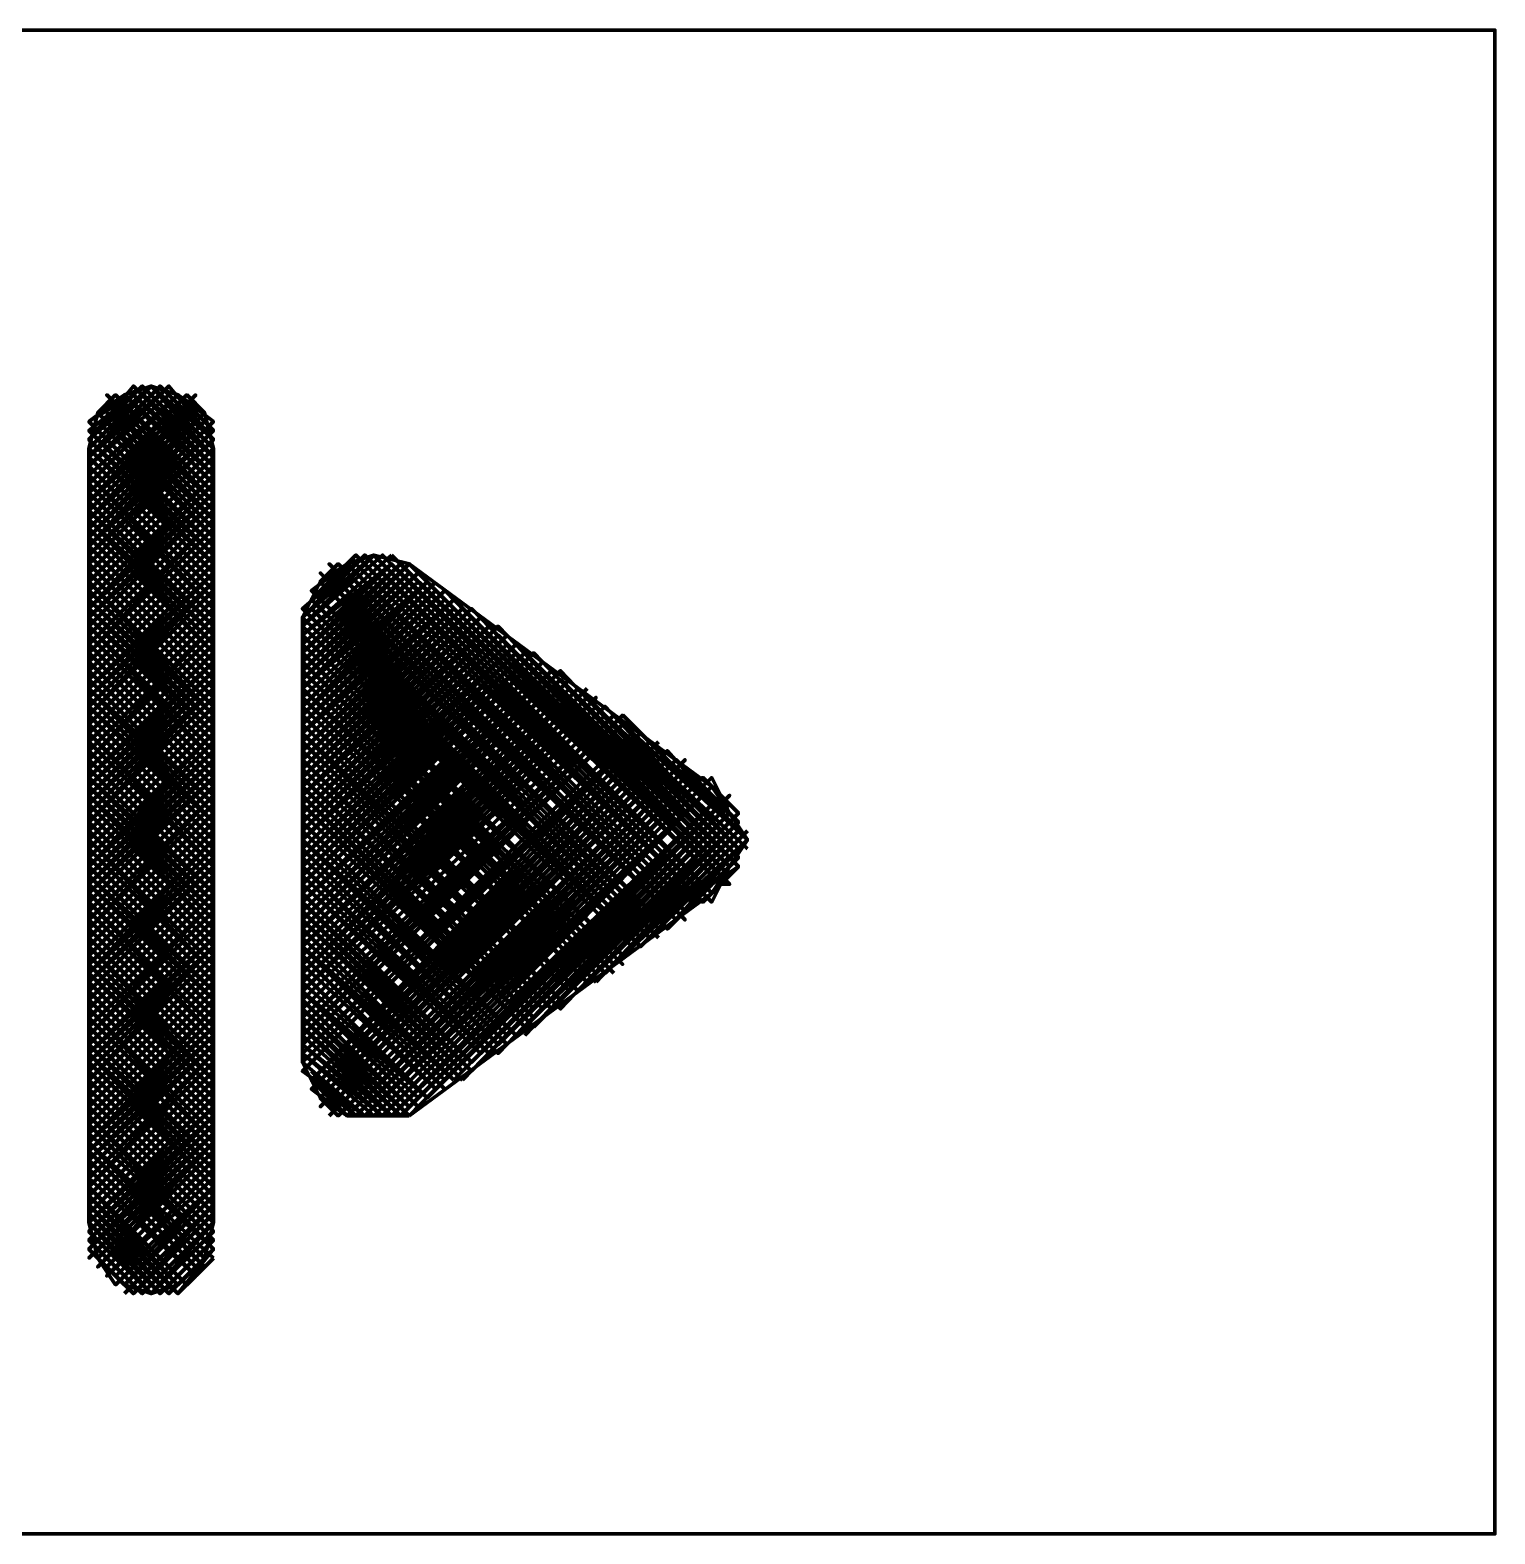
# Model space of a CAD drawing. Header units: inches. Extents: x 19 to 378, y -1 to 556.
# Drawn here: x 187.6 to 205.89, y 408.89 to 427.67 of the extents above; entities that cross this region are included whole.
import ezdxf

# ---------------------------------------------------------------- set-up
doc = ezdxf.new("R2010")
doc.units = ezdxf.units.IN
doc.layers.add('P', color=250, linetype='CONTINUOUS', lineweight=100)

msp = doc.modelspace()

# ---------------------------------------------------------------- linework, layer by layer
at = {"layer": 'P', "color": 0, "linetype": 'CONTINUOUS'}
for points in [[(168.222, 408.889), (205.889, 408.889), (205.889, 427.667), (168.222, 427.667), (168.222, 408.889)], [(189.333, 423.111), (188.333, 422.222), (189.333, 423.222), (188.333, 422.222)], [(189.333, 423.222), (188.333, 422.333), (189.222, 423.222), (188.333, 422.333)], [(189.222, 423.222), (188.333, 422.333), (189.111, 423.222), (188.333, 422.333)], [(189.111, 423.222), (188.333, 422.444), (189.111, 423.222), (188.333, 422.444)], [(189.111, 423.222), (188.333, 422.556), (189, 423.222), (188.333, 422.556)], [(189, 423.222), (188.333, 422.556), (188.889, 423.222)], [(189.889, 412.778), (189.889, 422.444), (189.778, 422.889), (189.444, 423.111), (189.111, 423.222), (188.778, 423.111), (188.444, 422.889), (188.333, 422.444)], [(188.333, 421.778), (189.667, 423), (188.333, 421.778), (189.667, 423.111), (188.333, 421.778), (189.556, 423.111), (188.333, 421.778)], [(188.333, 421.889), (189.556, 423.111), (188.333, 421.889), (189.556, 423.111)], [(188.333, 422), (189.444, 423.111), (188.333, 422), (189.444, 423.111), (188.333, 422.111), (189.444, 423.111), (188.333, 422.111)], [(188.333, 422.111), (189.444, 423.111), (188.333, 422.111), (189.444, 423.111)], [(188.889, 423.111), (188.333, 422.667), (188.889, 423.111), (188.333, 422.778), (188.778, 423.111), (188.444, 422.889)], [(188.444, 422.889), (188.667, 423.111)], [(189.889, 421.778), (188.556, 423), (189.889, 421.778), (188.556, 423.111), (189.889, 421.778), (188.667, 423.111), (189.889, 421.778)], [(189.889, 421.889), (188.667, 423.111), (189.889, 421.889), (188.667, 423.111)], [(189.889, 422), (188.778, 423.111), (189.889, 422), (188.778, 423.111), (189.889, 422.111), (188.778, 423.111)], [(189.889, 422.222), (188.889, 423.111), (189.889, 422.222), (188.889, 423.222), (189.889, 422.333), (189, 423.222), (189.889, 422.333)], [(189.889, 422.111), (188.889, 423.111), (189.889, 422.111), (188.889, 423.111), (189.889, 422.111)], [(189, 423.222), (189.889, 422.333), (189.111, 423.222), (189.889, 422.333)], [(189.889, 422.444), (189.111, 423.222), (189.889, 422.444), (189.111, 423.222), (189.889, 422.556), (189.111, 423.222)], [(189.889, 422.556), (189.222, 423.222), (189.889, 422.556), (189.333, 423.222)], [(189.889, 422.556), (189.333, 423.111)], [(189.889, 422.667), (189.444, 423.111), (189.889, 422.667)], [(189.889, 422.778), (189.444, 423.111), (189.778, 422.889), (189.556, 423.111)], [(188.333, 421.556), (189.667, 422.889), (188.333, 421.556), (189.667, 423), (188.333, 421.667), (189.667, 423)], [(188.333, 421.667), (189.667, 423), (188.333, 421.667)], [(188.333, 421.222), (189.778, 422.778), (188.333, 421.333), (189.778, 422.889), (188.333, 421.333)], [(188.333, 421.444), (189.778, 422.889), (188.333, 421.444), (189.778, 422.889)], [(189.778, 422.889), (188.333, 421.556), (189.667, 422.889), (188.333, 421.556)], [(188.444, 422.778), (189.889, 421.333), (188.444, 422.889), (189.889, 421.333), (188.444, 422.889), (189.889, 421.444), (188.444, 422.889)], [(189.889, 421.444), (188.444, 422.889), (189.889, 421.556), (188.556, 422.889), (189.889, 421.556)], [(189.889, 421.556), (188.556, 422.889), (189.889, 421.556), (188.556, 423), (189.889, 421.667), (188.556, 423), (189.889, 421.667)], [(188.333, 421.222), (189.889, 422.667), (188.333, 421.222), (189.889, 422.778), (188.333, 421.222), (189.889, 422.778)], [(189.889, 421.222), (188.333, 422.778), (189.889, 421.222), (188.333, 422.778)], [(189.889, 422.556), (188.333, 421.111), (189.889, 422.667), (188.333, 421.111)], [(189.889, 421.111), (188.333, 422.556), (189.889, 421.111), (188.333, 422.667), (189.889, 421.222), (188.333, 422.667), (189.889, 421.222)], [(188.333, 421), (189.889, 422.556), (188.333, 421), (189.889, 422.556), (188.333, 421), (189.889, 422.556), (188.333, 421)], [(189.889, 420.889), (188.333, 422.444), (189.889, 420.889), (188.333, 422.444), (189.889, 421), (188.333, 422.556), (189.889, 421)], [(188.333, 422.556), (189.889, 421), (188.333, 422.556), (189.889, 421)], [(188.333, 422.444), (188.333, 412.778), (188.444, 412.333), (188.778, 412), (189.111, 411.889), (189.444, 412), (189.778, 412.333), (189.889, 412.778)], [(188.333, 420.889), (189.889, 422.444), (188.333, 420.889), (189.889, 422.444)], [(188.333, 420.778), (189.889, 422.333), (188.333, 420.778), (189.889, 422.333)], [(188.333, 420.778), (189.889, 422.333), (188.333, 420.778), (189.889, 422.333)], [(189.889, 420.778), (188.333, 422.333), (189.889, 420.778), (188.333, 422.333)], [(189.889, 420.778), (188.333, 422.333), (189.889, 420.778), (188.333, 422.333)], [(188.333, 420.667), (189.889, 422.222), (188.333, 420.667), (189.889, 422.222)], [(189.889, 420.667), (188.333, 422.222), (189.889, 420.667), (188.333, 422.222)], [(189.889, 422), (188.333, 420.444), (189.889, 422.111), (188.333, 420.444), (189.889, 422.111)], [(188.333, 420.556), (189.889, 422.111), (188.333, 420.556), (189.889, 422.111)], [(189.889, 420.444), (188.333, 422.111), (189.889, 420.444), (188.333, 422.111)], [(189.889, 420.556), (188.333, 422.111), (189.889, 420.556), (188.333, 422.111)], [(189.889, 421.889), (188.333, 420.444), (189.889, 422), (188.333, 420.444)], [(189.889, 420.444), (188.333, 422), (189.889, 420.444), (188.333, 422)], [(189.889, 421.778), (188.333, 420.333), (189.889, 421.889), (188.333, 420.333)], [(189.889, 420.333), (188.333, 421.889), (189.889, 420.333), (188.333, 421.889)], [(188.333, 420.222), (189.889, 421.778), (188.333, 420.222), (189.889, 421.778), (188.333, 420.222), (189.889, 421.778), (188.333, 420.222)], [(188.333, 421.667), (189.889, 420.222), (188.333, 421.778), (189.889, 420.222), (188.333, 421.778)], [(189.889, 420.222), (188.333, 421.778), (189.889, 420.222), (188.333, 421.778)], [(188.333, 420.111), (189.889, 421.667), (188.333, 420.111), (189.889, 421.667)], [(188.333, 421.556), (189.889, 420.111), (188.333, 421.667), (189.889, 420.111)], [(188.333, 419.889), (189.889, 421.556), (188.333, 419.889), (189.889, 421.556)], [(188.333, 420), (189.889, 421.556), (188.333, 420), (189.889, 421.556)], [(189.889, 419.889), (188.333, 421.444), (189.889, 419.889), (188.333, 421.444), (189.889, 419.889), (188.333, 421.556), (189.889, 419.889)], [(188.333, 421.556), (189.889, 420), (188.333, 421.556), (189.889, 420)], [(188.333, 419.889), (189.889, 421.444), (188.333, 419.889), (189.889, 421.444)], [(188.333, 419.778), (189.889, 421.333), (188.333, 419.778), (189.889, 421.333)], [(189.889, 419.778), (188.333, 421.333), (189.889, 419.778), (188.333, 421.333)], [(188.333, 419.667), (189.889, 421.222), (188.333, 419.667), (189.889, 421.222)], [(188.333, 419.667), (189.889, 421.222), (188.333, 419.667), (189.889, 421.222)], [(189.889, 419.667), (188.333, 421.222), (189.889, 419.667), (188.333, 421.222)], [(189.889, 419.667), (188.333, 421.222), (189.889, 419.667), (188.333, 421.222)], [(188.333, 419.556), (189.889, 421.111), (188.333, 419.556), (189.889, 421.111)], [(189.889, 419.556), (188.333, 421.111), (189.889, 419.556), (188.333, 421.111)], [(189.889, 420.889), (188.333, 419.444), (189.889, 421), (188.333, 419.444), (189.889, 421)], [(188.333, 419.444), (189.889, 421), (188.333, 419.444), (189.889, 421)], [(189.889, 419.444), (188.333, 421), (189.889, 419.444), (188.333, 421)], [(189.889, 419.444), (188.333, 421), (189.889, 419.444), (188.333, 421)], [(192.333, 414.111), (196.111, 416.889), (196.333, 417.222), (196.556, 417.556), (196.333, 417.889), (196.111, 418.222), (192.333, 421), (191.889, 421.111), (191.556, 421), (191.222, 420.778), (191, 420.333), (191, 414.778), (191.222, 414.333), (191.556, 414.111), (191.889, 414.111), (192.333, 414.111)], [(191, 420.444), (191.778, 421.111)], [(191, 420.444), (191.778, 421.111)], [(191, 420.444), (191.778, 421.111)], [(191, 420.333), (191.778, 421.111)], [(191, 420.333), (191.778, 421.111)], [(191, 420.333), (191.889, 421.111)], [(191, 420.222), (191.889, 421.111)], [(191, 420.222), (191.889, 421.111)], [(191, 420.222), (192, 421.111)], [(191, 420.222), (192, 421.111)], [(191, 420.222), (192, 421.111)], [(191, 420.222), (192, 421.111)], [(191, 420.111), (192.111, 421.111)], [(191, 420.111), (192.111, 421.111)], [(191, 420.111), (192.111, 421)], [(191, 420), (192.111, 421)], [(191, 420), (192.111, 421)], [(191, 420), (192.111, 421)], [(191, 419.889), (192.111, 421)], [(191, 419.889), (192.111, 421)], [(191, 419.889), (192.222, 421)], [(191, 419.889), (192.222, 421)], [(191, 419.889), (192.222, 421)], [(191, 419.889), (192.222, 421)], [(191, 419.778), (192.222, 421)], [(191, 419.778), (192.333, 421)], [(191, 419.778), (192.333, 421)], [(191, 419.667), (192.333, 421)], [(191, 419.667), (192.333, 421)], [(191, 419.667), (192.333, 421)], [(191, 419.667), (192.333, 421)], [(191, 419.667), (192.333, 421)], [(191.111, 420.556), (191.667, 421.111)], [(191.111, 420.444), (191.667, 421.111)], [(191.111, 420.444), (191.778, 421.111)], [(191.111, 420.667), (191.556, 421)], [(191.111, 420.667), (191.556, 421)], [(191.111, 420.556), (191.556, 421)], [(191.222, 420.778), (191.444, 421)], [(191.222, 420.778), (191.556, 421)], [(195.667, 416.556), (191.222, 420.889), (195.667, 416.556), (191.333, 420.889), (195.667, 416.556), (191.333, 421), (195.778, 416.556), (191.333, 421), (195.778, 416.556)], [(195.778, 416.667), (191.444, 421), (195.778, 416.667)], [(191.444, 421), (195.778, 416.667), (191.444, 421), (195.778, 416.667), (191.556, 421), (195.778, 416.667)], [(195.778, 416.778), (191.556, 421), (195.889, 416.778), (191.556, 421), (195.889, 416.778), (191.556, 421), (195.889, 416.778)], [(196, 416.778), (191.667, 421.111), (196, 416.778), (191.667, 421.111)], [(196, 416.778), (191.667, 421)], [(196, 416.778), (191.778, 421.111), (196.111, 416.778), (191.778, 421.111), (196.111, 416.778), (191.778, 421.111), (196.111, 416.889)], [(191.778, 421.111), (196.111, 416.889), (191.889, 421.111), (196.111, 416.889), (191.889, 421.111)], [(196.111, 416.889), (192, 421.111), (196.111, 416.889)], [(192.111, 421.111), (196.222, 417), (192.111, 421)], [(196.222, 417), (192.111, 421), (196.222, 417), (192.222, 421), (196.333, 417), (192.333, 421)], [(189.889, 420.778), (188.333, 419.333), (189.889, 420.889), (188.333, 419.333)], [(189.889, 419.333), (188.333, 420.889), (189.889, 419.333), (188.333, 420.889)], [(191, 419.667), (192.333, 420.889)], [(191, 419.556), (192.333, 420.889)], [(191, 419.556), (192.333, 420.889)], [(191, 419.556), (192.444, 420.889)], [(191, 419.444), (192.444, 420.889)], [(191, 419.444), (192.444, 420.889)], [(191, 419.444), (192.444, 420.889)], [(195.444, 416.444), (191.222, 420.778), (195.556, 416.444), (191.222, 420.778), (195.556, 416.444), (191.222, 420.778), (195.556, 416.444), (191.222, 420.778), (195.556, 416.444), (191.222, 420.778), (195.556, 416.444), (191.222, 420.889), (195.556, 416.444)], [(192.444, 420.889), (196.333, 417), (192.556, 420.778)], [(188.333, 419.111), (189.889, 420.667), (188.333, 419.111), (189.889, 420.667), (188.333, 419.111), (189.889, 420.778), (188.333, 419.111)], [(189.889, 420.778), (188.333, 419.222), (189.889, 420.778), (188.333, 419.222)], [(189.889, 419.111), (188.333, 420.778), (189.889, 419.111), (188.333, 420.778)], [(189.889, 419.222), (188.333, 420.778), (189.889, 419.222), (188.333, 420.778)], [(188.333, 420.556), (189.889, 419.111), (188.333, 420.667), (189.889, 419.111), (188.333, 420.667)], [(191, 419.444), (192.444, 420.778)], [(191, 419.444), (192.444, 420.778)], [(191, 419.444), (192.556, 420.778)], [(191, 419.444), (192.556, 420.778)], [(191, 419.333), (192.556, 420.778)], [(191, 419.333), (192.556, 420.778)], [(191, 419.333), (192.556, 420.778)], [(191, 419.222), (192.556, 420.778)], [(191, 419.222), (192.556, 420.778)], [(191, 419.222), (192.556, 420.778)], [(191, 419.111), (192.556, 420.778)], [(191, 419.111), (192.556, 420.778)], [(191, 419.111), (192.667, 420.778)], [(191, 419.111), (192.667, 420.778)], [(191, 419.111), (192.667, 420.778)], [(191, 419.111), (192.667, 420.667)], [(191, 419), (192.667, 420.667)], [(191, 419), (192.778, 420.667)], [(191, 419), (192.778, 420.667)], [(191, 418.889), (192.778, 420.667)], [(191, 418.889), (192.778, 420.667)], [(191, 418.889), (192.778, 420.667)], [(195.333, 416.333), (191.111, 420.556), (195.333, 416.333), (191.111, 420.556), (195.333, 416.333), (191.111, 420.667), (195.444, 416.333)], [(195.444, 416.444), (191.111, 420.667), (195.444, 416.444), (191.111, 420.667)], [(192.556, 420.778), (196.333, 417), (192.667, 420.667)], [(196.333, 417), (192.778, 420.667)], [(188.333, 419), (189.889, 420.556), (188.333, 419), (189.889, 420.556)], [(188.333, 420.444), (189.889, 419), (188.333, 420.556), (189.889, 419)], [(188.333, 418.889), (189.889, 420.444), (188.333, 418.889), (189.889, 420.444)], [(188.333, 418.889), (189.889, 420.444), (188.333, 418.889), (189.889, 420.444)], [(189.889, 418.778), (188.333, 420.333), (189.889, 418.778), (188.333, 420.333), (189.889, 418.889), (188.333, 420.444), (189.889, 418.889)], [(188.333, 420.444), (189.889, 418.889), (188.333, 420.444), (189.889, 418.889)], [(191, 418.889), (192.778, 420.556)], [(191, 418.889), (192.889, 420.556)], [(191, 418.889), (192.889, 420.556)], [(191, 418.778), (192.889, 420.556)], [(191, 418.778), (192.889, 420.556)], [(191, 418.778), (192.889, 420.556)], [(191, 418.667), (192.889, 420.556)], [(191, 418.667), (192.889, 420.444)], [(191, 418.667), (192.889, 420.444)], [(191, 418.556), (192.889, 420.444)], [(191, 418.556), (192.889, 420.444)], [(191, 418.556), (193, 420.444)], [(191, 418.556), (193, 420.444)], [(191, 418.556), (193, 420.444)], [(191, 418.556), (193, 420.444)], [(191, 418.444), (193, 420.444)], [(191, 418.444), (193, 420.444)], [(191, 418.444), (193.111, 420.444)], [(191, 418.333), (193.111, 420.444)], [(191, 418.333), (193.111, 420.444), (191, 418.333), (193.111, 420.444)], [(191, 420.333), (195.222, 416.222), (191, 420.444), (195.222, 416.222)], [(191, 420.444), (195.222, 416.222), (191, 420.444)], [(195.222, 416.222), (191.111, 420.444), (195.222, 416.222)], [(195.222, 416.333), (191.111, 420.444)], [(192.889, 420.556), (196.333, 417.111), (192.889, 420.444)], [(193.111, 420.444), (196.333, 417.111), (193.111, 420.333)], [(188.333, 418.778), (189.889, 420.333), (188.333, 418.778), (189.889, 420.333)], [(191, 418.333), (193.111, 420.333), (191, 418.333), (193.111, 420.333), (191, 418.222), (193.111, 420.333)], [(191, 418.222), (193.222, 420.333), (191, 418.111), (193.222, 420.222), (191, 418.111)], [(191, 420.222), (195.222, 416.222), (191, 420.333), (195.222, 416.222)], [(188.333, 418.556), (189.889, 420.222), (188.333, 418.556), (189.889, 420.222)], [(188.333, 418.667), (189.889, 420.222), (188.333, 418.667), (189.889, 420.222)], [(189.889, 418.556), (188.333, 420.222), (189.889, 418.556), (188.333, 420.222)], [(189.889, 418.667), (188.333, 420.222), (189.889, 418.667), (188.333, 420.222)], [(188.333, 418.556), (189.889, 420.111), (188.333, 418.556), (189.889, 420.111)], [(189.889, 418.556), (188.333, 420.111), (189.889, 418.556), (188.333, 420.111)], [(193.222, 420.222), (191, 418.111), (193.333, 420.222), (191, 418.111)], [(191, 418), (193.333, 420.222), (191, 418), (193.333, 420.222)], [(193.333, 420.222), (191, 417.889), (193.444, 420.222), (191, 417.889)], [(191, 417.778), (193.444, 420.222), (191, 417.778), (193.444, 420.222)], [(193.444, 420.222), (191, 417.778), (193.444, 420.111), (191, 417.778)], [(195.111, 416.222), (191, 420.222), (195.111, 416.222), (191, 420.222)], [(195.111, 416.222), (191, 420.222), (195.111, 416.222)], [(191, 417.667), (193.444, 420.111), (191, 417.667), (193.556, 420.111), (191, 417.556), (193.556, 420.111)], [(195, 416.111), (191, 420), (195, 416.111), (191, 420.111), (195, 416.111), (191, 420.111)], [(193.222, 420.222), (196.333, 417.111), (193.333, 420.222)], [(193.444, 420.222), (196.333, 417.222), (193.444, 420.111)], [(188.333, 418.444), (189.889, 420), (188.333, 418.444), (189.889, 420)], [(189.889, 418.444), (188.333, 420), (189.889, 418.444), (188.333, 420)], [(189.889, 419.778), (188.333, 418.333), (189.889, 419.889), (188.333, 418.333), (189.889, 419.889)], [(188.333, 418.333), (189.889, 419.889), (188.333, 418.333), (189.889, 419.889)], [(189.889, 418.333), (188.333, 419.889), (189.889, 418.333), (188.333, 419.889)], [(189.889, 418.333), (188.333, 419.889), (189.889, 418.333), (188.333, 419.889)], [(191, 417.556), (193.556, 420), (191, 417.556), (193.556, 420)], [(191, 417.556), (193.667, 420), (191, 417.444), (193.667, 420), (191, 417.444)], [(193.667, 420), (191, 417.333), (193.667, 419.889), (191, 417.333)], [(195, 416.111), (191, 420), (195, 416.111)], [(191, 417.222), (193.667, 419.889), (191, 417.222), (193.667, 419.889)], [(191, 417.222), (193.778, 419.889), (191, 417.222), (193.778, 419.889), (191, 417.222)], [(193.778, 419.889), (191, 417.111), (193.889, 419.889), (191, 417.111)], [(191, 417), (193.889, 419.889), (191, 417), (193.889, 419.778), (191, 417), (193.889, 419.778), (191, 417)], [(194.889, 416), (191, 419.889), (194.889, 416), (191, 419.889)], [(195, 416), (191, 419.889), (195, 416), (191, 419.889)], [(193.667, 420), (196.444, 417.222), (193.667, 419.889)], [(193.778, 419.889), (196.444, 417.222), (193.889, 419.889)], [(189.889, 419.667), (188.333, 418.222), (189.889, 419.778), (188.333, 418.222)], [(189.889, 418.222), (188.333, 419.778), (189.889, 418.222), (188.333, 419.778)], [(191, 416.889), (193.889, 419.778), (191, 416.889), (193.889, 419.778)], [(194, 419.778), (191, 416.778), (194, 419.667), (191, 416.778)], [(194.889, 415.889), (191, 419.778), (194.889, 416), (191, 419.778)], [(193.889, 419.778), (196.444, 417.222), (194, 419.667)], [(189.889, 419.556), (188.333, 418.111), (189.889, 419.667), (188.333, 418.111)], [(189.889, 419.667), (188.333, 418.111), (189.889, 419.667), (188.333, 418.111)], [(189.889, 418.111), (188.333, 419.667), (189.889, 418.111), (188.333, 419.667)], [(189.889, 418.111), (188.333, 419.667), (189.889, 418.111), (188.333, 419.667)], [(188.333, 417.889), (189.889, 419.444), (188.333, 417.889), (189.889, 419.444), (188.333, 418), (189.889, 419.556), (188.333, 418)], [(188.333, 419.444), (189.889, 418), (188.333, 419.556), (189.889, 418), (188.333, 419.556)], [(191, 416.778), (194, 419.667), (191, 416.778), (194.111, 419.667), (191, 416.667), (194.111, 419.667)], [(191, 416.667), (194.111, 419.667), (191, 416.556), (194.111, 419.667)], [(191, 416.556), (194.222, 419.667), (191, 416.444), (194.222, 419.667), (191, 416.444)], [(194.778, 415.889), (191, 419.667), (194.778, 415.889), (191, 419.667)], [(194.778, 415.889), (191, 419.667), (194.778, 415.889), (191, 419.667)], [(194.222, 419.556), (191, 416.444), (194.222, 419.556), (191, 416.444)], [(191, 416.333), (194.222, 419.556), (191, 416.333), (194.222, 419.556)], [(191, 416.222), (194.333, 419.556), (191, 416.222), (194.333, 419.444), (191, 416.222), (194.333, 419.444)], [(191, 419.444), (194.778, 415.889), (191, 419.556), (194.778, 415.889), (191, 419.556)], [(194.222, 419.667), (196.444, 417.333), (194.222, 419.556)], [(188.333, 417.778), (189.889, 419.444), (188.333, 417.778), (189.889, 419.444)], [(188.333, 419.333), (189.889, 417.778), (188.333, 419.444), (189.889, 417.778)], [(188.333, 419.444), (189.889, 417.889), (188.333, 419.444), (189.889, 417.889)], [(188.333, 417.778), (189.889, 419.333), (188.333, 417.778), (189.889, 419.333)], [(189.889, 417.667), (188.333, 419.222), (189.889, 417.667), (188.333, 419.222), (189.889, 417.778), (188.333, 419.333), (189.889, 417.778)], [(191, 416.222), (194.444, 419.444), (191, 416.111), (194.444, 419.444), (191, 416.111), (194.444, 419.444), (191, 416), (194.444, 419.444), (191, 416)], [(191, 415.889), (194.444, 419.444), (191, 415.889), (194.444, 419.444)], [(194.556, 419.444), (191, 415.889), (194.556, 419.333), (191, 415.889)], [(194.667, 415.778), (191, 419.444), (194.667, 415.778)], [(191, 419.444), (194.667, 415.889), (191, 419.444), (194.667, 415.889)], [(191, 415.778), (194.556, 419.333), (191, 415.778), (194.667, 419.333), (191, 415.667), (194.667, 419.333)], [(194.556, 415.778), (191, 419.333), (194.556, 415.778), (191, 419.333)], [(194.333, 419.444), (196.444, 417.333), (194.444, 419.444)], [(194.444, 419.444), (196.444, 417.444), (194.556, 419.333)], [(188.333, 417.667), (189.889, 419.222), (188.333, 417.667), (189.889, 419.222)], [(191, 415.667), (194.667, 419.222), (191, 415.667), (194.667, 419.222)], [(191, 415.667), (194.778, 419.222), (191, 415.556), (194.778, 419.222), (191, 415.556)], [(194.556, 415.778), (191, 419.222), (194.556, 415.778), (191, 419.222)], [(196.444, 417.444), (194.778, 419.222)], [(188.333, 417.556), (189.889, 419.111), (188.333, 417.556), (189.889, 419.111)], [(188.333, 417.556), (189.889, 419.111), (188.333, 417.556), (189.889, 419.111)], [(189.889, 417.556), (188.333, 419.111), (189.889, 417.556), (188.333, 419.111)], [(189.889, 417.556), (188.333, 419.111), (189.889, 417.556), (188.333, 419.111)], [(188.333, 417.444), (189.889, 419), (188.333, 417.444), (189.889, 419)], [(189.889, 417.444), (188.333, 419), (189.889, 417.444), (188.333, 419)], [(194.778, 419.111), (191, 415.444), (194.778, 419.111), (191, 415.444)], [(191, 415.444), (194.778, 419.111), (191, 415.444), (194.778, 419.111)], [(191, 415.333), (194.889, 419.111), (191, 415.333), (194.889, 419.111), (191, 415.222), (194.889, 419.111)], [(191, 415.222), (195, 419.111), (191, 415.111), (195, 419.111), (191, 415.111)], [(191, 419), (194.444, 415.667), (191, 419.111), (194.444, 415.667), (191, 419.111)], [(194.444, 415.667), (191, 419.111), (194.444, 415.667), (191, 419.111)], [(191, 415.111), (195, 419), (191, 415.111), (195, 419), (191, 415), (195, 419), (191, 415), (195, 419)], [(191, 418.889), (194.444, 415.667), (191, 419), (194.444, 415.667)], [(196.556, 417.444), (194.778, 419.111)], [(194.889, 419.111), (196.556, 417.556), (195, 419.111)], [(196.556, 417.556), (195, 419)], [(188.333, 417.222), (189.889, 418.889), (188.333, 417.222), (189.889, 418.889)], [(188.333, 417.333), (189.889, 418.889), (188.333, 417.333), (189.889, 418.889)], [(189.889, 417.222), (188.333, 418.889), (189.889, 417.222), (188.333, 418.889)], [(189.889, 417.333), (188.333, 418.889), (189.889, 417.333), (188.333, 418.889)], [(189.889, 418.667), (188.333, 417.222), (189.889, 418.778), (188.333, 417.222), (189.889, 418.778)], [(189.889, 417.222), (188.333, 418.778), (189.889, 417.222), (188.333, 418.778)], [(191, 414.889), (195.111, 418.889), (191, 414.889), (195.111, 418.889), (191, 414.889), (195.111, 418.889)], [(191, 414.889), (195.222, 418.889), (191, 414.778), (195.222, 418.889)], [(191, 414.778), (195.222, 418.889), (191, 414.667), (195.222, 418.889), (191, 414.667)], [(194.222, 415.556), (191, 418.889), (194.333, 415.667), (191, 418.889), (194.333, 415.667), (191, 418.889), (194.333, 415.667)], [(194.222, 415.556), (191, 418.778), (194.222, 415.556), (191, 418.778)], [(191.111, 414.556), (195.222, 418.889), (191.111, 414.556), (195.222, 418.889)], [(191.111, 414.556), (195.222, 418.778)], [(191.111, 414.556), (195.333, 418.778), (191.111, 414.556), (195.333, 418.778), (191.111, 414.556)], [(195.333, 418.778), (191.111, 414.444), (195.444, 418.778)], [(195.111, 418.889), (196.556, 417.556), (195.222, 418.889)], [(196.556, 417.556), (195.333, 418.778)], [(189.889, 418.556), (188.333, 417.111), (189.889, 418.667), (188.333, 417.111)], [(189.889, 417.111), (188.333, 418.667), (189.889, 417.111), (188.333, 418.667)], [(194.222, 415.556), (191, 418.667), (194.222, 415.556), (191, 418.667)], [(191.111, 414.444), (195.444, 418.667), (191.111, 414.444)], [(191.222, 414.444), (195.444, 418.667), (191.222, 414.333), (195.556, 418.667), (191.222, 414.333), (195.556, 418.667), (191.222, 414.333)], [(195.444, 418.667), (196.444, 417.667), (195.556, 418.667)], [(189.889, 418.444), (188.333, 417), (189.889, 418.556), (188.333, 417)], [(189.889, 418.556), (188.333, 417), (189.889, 418.556), (188.333, 417)], [(189.889, 417), (188.333, 418.556), (189.889, 417), (188.333, 418.556)], [(189.889, 417), (188.333, 418.556), (189.889, 417), (188.333, 418.556)], [(189.889, 418.333), (188.333, 416.889), (189.889, 418.444), (188.333, 416.889)], [(188.333, 418.333), (189.889, 416.889), (188.333, 418.444), (189.889, 416.889), (188.333, 418.444)], [(191, 418.444), (194.111, 415.444), (191, 418.556), (194.111, 415.444)], [(191, 418.556), (194.222, 415.444), (191, 418.556), (194.222, 415.444), (191, 418.556)], [(194.111, 415.444), (191, 418.444), (194.111, 415.444)], [(191.222, 414.333), (195.556, 418.556), (191.222, 414.333), (195.556, 418.556), (191.222, 414.333), (195.556, 418.556), (191.222, 414.333)], [(195.556, 418.556), (191.222, 414.222), (195.667, 418.556), (191.333, 414.222), (195.667, 418.556), (191.333, 414.222), (195.667, 418.556)], [(191.333, 414.111), (195.778, 418.556), (191.444, 414.111), (195.778, 418.444), (191.444, 414.111), (195.778, 418.444)], [(191.444, 414.111), (195.778, 418.444), (191.556, 414.111), (195.778, 418.444), (191.556, 414.111)], [(195.778, 418.444), (191.556, 414.111), (195.778, 418.333)], [(195.556, 418.556), (196.444, 417.778), (195.667, 418.556)], [(196.444, 417.778), (195.778, 418.444)], [(188.333, 416.778), (189.889, 418.333), (188.333, 416.778)], [(188.333, 416.778), (189.889, 418.333)], [(188.333, 416.778), (189.889, 418.333), (188.333, 416.778), (189.889, 418.333)], [(189.889, 416.778), (188.333, 418.333), (189.889, 416.778), (188.333, 418.333)], [(189.889, 416.778), (188.333, 418.333), (189.889, 416.778)], [(188.333, 416.667), (189.889, 418.222), (188.333, 416.667), (189.889, 418.222)], [(189.889, 416.778), (188.333, 418.222), (189.889, 416.667), (188.333, 418.222)], [(193.889, 415.444), (191, 418.333), (194, 415.444), (191, 418.333)], [(194, 415.444), (191, 418.333), (194, 415.444), (191, 418.333)], [(193.889, 415.333), (191, 418.222), (193.889, 415.333), (191, 418.222)], [(191.556, 414.111), (195.889, 418.333), (191.556, 414.111), (195.889, 418.333), (191.556, 414.111)], [(195.889, 418.333), (191.667, 414.111), (196, 418.333)], [(191.667, 414.111), (196, 418.333), (191.667, 414.111)], [(191.778, 414.111), (196, 418.333), (191.778, 414.111), (196.111, 418.333), (191.778, 414.111), (196.111, 418.333)], [(191.778, 414.111), (196.111, 418.222), (191.778, 414.111)], [(196.111, 418.222), (191.889, 414.111), (196.111, 418.222), (192, 414.111), (196.111, 418.222), (192, 414.111)], [(196.111, 418.222), (192.111, 414.111), (196.222, 418.111), (192.111, 414.111), (196.222, 418.111), (192.222, 414.111)], [(196.444, 417.778), (195.889, 418.333)], [(196.444, 417.889), (196, 418.333)], [(196.333, 417.889), (196.111, 418.333)], [(196.333, 418), (196.111, 418.222)], [(188.333, 416.556), (189.889, 418.111), (188.333, 416.556), (189.889, 418.111)], [(188.333, 416.444), (189.889, 418.111), (188.333, 416.444), (189.889, 418.111)], [(189.889, 416.667), (188.333, 418.111), (189.889, 416.556), (188.333, 418.111)], [(189.889, 416.556), (188.333, 418.111), (189.889, 416.444), (188.333, 418.111), (189.889, 416.444)], [(188.333, 416.444), (189.889, 418), (188.333, 416.444), (189.889, 418)], [(189.889, 416.444), (188.333, 418), (189.889, 416.444), (188.333, 418)], [(191, 418), (193.889, 415.222), (191, 418.111), (193.889, 415.222)], [(191, 418.111), (193.889, 415.333), (191, 418.111), (193.889, 415.333), (191, 418.111)], [(193.778, 415.222), (191, 418), (193.778, 415.222)], [(192.333, 414.111), (196.222, 418.111), (192.333, 414.222)], [(192.444, 414.333), (196.333, 418.111), (192.556, 414.333)], [(192.556, 414.333), (196.333, 418.111), (192.667, 414.444)], [(192.778, 414.556), (196.333, 418.111), (192.889, 414.556)], [(193, 414.556), (196.333, 418), (193.111, 414.667)], [(193.111, 414.778), (196.333, 418), (193.222, 414.889)], [(193.333, 414.889), (196.333, 418)], [(188.333, 416.333), (189.889, 417.889), (188.333, 416.333), (189.889, 417.889)], [(189.889, 416.333), (188.333, 417.889), (189.889, 416.333), (188.333, 417.889)], [(193.778, 415.222), (191, 417.889), (193.778, 415.222), (191, 417.889)], [(193.444, 414.889), (196.333, 417.889), (193.444, 415)], [(193.556, 415.111), (196.333, 417.889)], [(193.667, 415.111), (196.444, 417.889), (193.778, 415.111)], [(188.333, 416.222), (189.889, 417.778), (188.333, 416.222), (189.889, 417.778)], [(188.333, 416.222), (189.889, 417.778), (188.333, 416.222), (189.889, 417.778)], [(189.889, 416.222), (188.333, 417.778), (189.889, 416.222), (188.333, 417.778)], [(189.889, 416.222), (188.333, 417.778), (189.889, 416.222), (188.333, 417.778)], [(188.333, 416.111), (189.889, 417.667), (188.333, 416.111), (189.889, 417.667)], [(189.889, 416.111), (188.333, 417.667), (189.889, 416.111), (188.333, 417.667)], [(193.667, 415.111), (191, 417.778), (193.667, 415.111)], [(193.667, 415.111), (191, 417.778), (193.667, 415.111), (191, 417.778), (193.667, 415.111), (191, 417.778)], [(191, 417.556), (193.667, 415.111), (191, 417.667), (193.667, 415.111), (191, 417.667)], [(193.889, 415.222), (196.444, 417.778), (193.889, 415.333)], [(194, 415.444), (196.444, 417.778), (194.111, 415.444)], [(194.222, 415.444), (196.444, 417.778), (194.222, 415.556)], [(194.333, 415.667), (196.444, 417.778), (194.444, 415.667)], [(194.556, 415.778), (196.444, 417.667), (194.667, 415.778)], [(194.778, 415.889), (196.444, 417.667)], [(194.778, 415.889), (196.556, 417.667)], [(188.333, 416), (189.889, 417.556), (188.333, 416), (189.889, 417.556)], [(188.333, 416), (189.889, 417.556), (188.333, 415.889), (189.889, 417.556)], [(189.889, 416), (188.333, 417.556), (189.889, 416), (188.333, 417.556)], [(189.889, 415.889), (188.333, 417.556), (189.889, 415.889), (188.333, 417.556)], [(188.333, 415.889), (189.889, 417.444), (188.333, 415.889), (189.889, 417.444)], [(189.889, 415.889), (188.333, 417.444), (189.889, 415.889), (188.333, 417.444)], [(193.556, 415), (191, 417.556), (193.556, 415)], [(191, 417.556), (193.556, 415.111), (191, 417.556), (193.556, 415.111)], [(193.444, 415), (191, 417.444), (193.444, 415), (191, 417.444)], [(194.889, 416), (196.556, 417.556), (195, 416.111)], [(195, 416.111), (196.556, 417.556)], [(195.111, 416.222), (196.556, 417.556), (195.222, 416.222)], [(195.333, 416.333), (196.556, 417.556)], [(195.444, 416.444), (196.444, 417.444), (195.556, 416.444)], [(188.333, 415.889), (189.889, 417.333), (188.333, 415.778), (189.889, 417.333)], [(189.889, 415.778), (188.333, 417.333), (189.889, 415.778), (188.333, 417.333)], [(193.444, 415), (191, 417.333), (193.444, 415), (191, 417.333)], [(195.556, 416.444), (196.444, 417.333), (195.667, 416.556)], [(195.778, 416.667), (196.444, 417.333)], [(188.333, 415.778), (189.889, 417.222), (188.333, 415.667), (189.889, 417.222), (188.333, 415.667)], [(188.333, 415.667), (189.889, 417.222), (188.333, 415.667), (189.889, 417.222)], [(189.889, 415.667), (188.333, 417.222), (189.889, 415.667), (188.333, 417.222)], [(189.889, 415.667), (188.333, 417.222), (189.889, 415.667), (188.333, 417.222)], [(188.333, 415.556), (189.889, 417.111), (188.333, 415.556), (189.889, 417.111)], [(189.889, 415.667), (188.333, 417.111), (189.889, 415.556), (188.333, 417.111)], [(191, 417.111), (193.333, 414.889), (191, 417.222), (193.333, 414.889)], [(191, 417.222), (193.444, 414.889), (191, 417.222), (193.444, 414.889), (191, 417.222)], [(191, 417), (193.333, 414.889), (191, 417.111), (193.333, 414.889)], [(195.778, 416.778), (196.444, 417.222), (196, 416.778)], [(196.111, 416.778), (196.333, 417.222)], [(196.111, 416.889), (196.333, 417.111)], [(188.333, 415.444), (189.889, 417), (188.333, 415.444), (189.889, 417)], [(188.333, 415.444), (189.889, 417), (188.333, 415.444), (189.889, 417)], [(189.889, 415.556), (188.333, 417), (189.889, 415.444), (188.333, 417)], [(189.889, 415.444), (188.333, 417), (189.889, 415.444), (188.333, 417), (189.889, 415.444)], [(188.333, 415.333), (189.889, 416.889), (188.333, 415.333), (189.889, 416.889)], [(189.889, 415.333), (188.333, 416.889), (189.889, 415.333), (188.333, 416.889)], [(193.222, 414.889), (191, 417), (193.222, 414.889), (191, 417)], [(193.222, 414.889), (191, 417), (193.222, 414.889)], [(193.111, 414.778), (191, 416.889), (193.111, 414.778), (191, 416.889)], [(196.222, 417), (196.333, 417)], [(188.333, 415.222), (189.889, 416.778), (188.333, 415.222), (189.889, 416.778)], [(188.333, 415.111), (189.889, 416.778), (188.333, 415.111), (189.889, 416.778)], [(189.889, 415.222), (188.333, 416.778), (189.889, 415.222), (188.333, 416.778)], [(189.889, 415.111), (188.333, 416.778), (189.889, 415.111), (188.333, 416.778)], [(193.111, 414.667), (191, 416.778)], [(193.111, 414.667), (191, 416.778)], [(191, 416.778), (193.111, 414.778), (191, 416.778), (193.111, 414.778), (191, 416.778)], [(188.333, 415.111), (189.889, 416.667), (188.333, 415.111), (189.889, 416.667)], [(189.889, 415.111), (188.333, 416.667), (189.889, 415.111), (188.333, 416.667)], [(188.333, 415), (189.889, 416.556), (188.333, 415), (189.889, 416.556)], [(189.889, 415), (188.333, 416.556), (189.889, 415), (188.333, 416.556)], [(193, 414.667), (191, 416.667)], [(193, 414.667), (191, 416.667)], [(193, 414.667), (191, 416.667)], [(193.111, 414.667), (191, 416.667)], [(193, 414.556), (191, 416.556)], [(193, 414.556), (191, 416.556)], [(193, 414.667), (191, 416.556)], [(188.333, 414.889), (189.889, 416.444), (188.333, 414.889), (189.889, 416.444)], [(188.333, 414.889), (189.889, 416.444), (188.333, 414.889), (189.889, 416.444)], [(189.889, 414.889), (188.333, 416.444), (189.889, 414.889), (188.333, 416.444)], [(189.889, 414.889), (188.333, 416.444), (189.889, 414.889), (188.333, 416.444)], [(188.333, 414.889), (189.889, 416.333), (188.333, 414.778), (189.889, 416.333)], [(189.889, 414.778), (188.333, 416.333), (189.889, 414.778), (188.333, 416.333)], [(192.889, 414.556), (191, 416.444)], [(192.889, 414.556), (191, 416.444)], [(192.889, 414.556), (191, 416.444)], [(192.889, 414.556), (191, 416.444)], [(192.889, 414.556), (191, 416.444)], [(192.889, 414.556), (191, 416.444)], [(192.889, 414.556), (191, 416.333)], [(192.889, 414.556), (191, 416.333)], [(192.889, 414.556), (191, 416.333)], [(188.333, 414.778), (189.889, 416.222), (188.333, 414.667), (189.889, 416.222)], [(188.333, 414.667), (189.889, 416.222), (188.333, 414.556), (189.889, 416.222), (188.333, 414.556)], [(189.889, 414.667), (188.333, 416.222), (189.889, 414.667), (188.333, 416.222)], [(189.889, 414.556), (188.333, 416.222), (189.889, 414.556), (188.333, 416.222)], [(192.778, 414.444), (191, 416.222)], [(192.778, 414.444), (191, 416.222)], [(192.778, 414.556), (191, 416.222)], [(192.778, 414.556), (191, 416.222)], [(192.778, 414.556), (191, 416.222)], [(192.889, 414.556), (191, 416.222)], [(188.333, 414.556), (189.889, 416.111), (188.333, 414.556), (189.889, 416.111)], [(189.889, 414.556), (188.333, 416.111), (189.889, 414.556), (188.333, 416.111)], [(188.333, 414.444), (189.889, 416), (188.333, 414.444), (189.889, 416)], [(189.889, 414.556), (188.333, 416), (189.889, 414.444), (188.333, 416)], [(192.667, 414.444), (191, 416.111)], [(192.667, 414.444), (191, 416.111)], [(192.667, 414.444), (191, 416.111)], [(192.667, 414.444), (191, 416)], [(192.667, 414.444), (191, 416)], [(192.667, 414.444), (191, 416)], [(188.333, 414.333), (189.889, 415.889), (188.333, 414.333), (189.889, 415.889)], [(188.333, 414.333), (189.889, 415.889), (188.333, 414.333), (189.889, 415.889)], [(189.889, 414.444), (188.333, 415.889), (189.889, 414.333), (188.333, 415.889)], [(189.889, 414.333), (188.333, 415.889), (189.889, 414.333), (188.333, 415.889), (189.889, 414.333)], [(188.333, 414.222), (189.889, 415.778), (188.333, 414.222), (189.889, 415.778)], [(189.889, 414.222), (188.333, 415.778), (189.889, 414.222), (188.333, 415.778)], [(192.556, 414.333), (191, 415.889)], [(192.556, 414.333), (191, 415.889)], [(192.556, 414.333), (191, 415.889)], [(192.556, 414.333), (191, 415.889)], [(192.556, 414.333), (191, 415.889)], [(192.556, 414.333), (191, 415.889)], [(192.556, 414.333), (191, 415.778)], [(192.556, 414.333), (191, 415.778)], [(192.556, 414.333), (191, 415.778)], [(188.333, 414.111), (189.889, 415.667), (188.333, 414.111), (189.889, 415.667)], [(188.333, 414.111), (189.889, 415.667), (188.333, 414.111), (189.889, 415.667)], [(189.889, 414.111), (188.333, 415.667), (189.889, 414.111), (188.333, 415.667)], [(189.889, 414.111), (188.333, 415.667), (189.889, 414.111), (188.333, 415.667)], [(188.333, 414), (189.889, 415.556), (188.333, 414), (189.889, 415.556)], [(189.889, 414), (188.333, 415.556), (189.889, 414), (188.333, 415.556)], [(192.444, 414.222), (191, 415.667)], [(192.444, 414.333), (191, 415.667)], [(192.444, 414.333), (191, 415.667)], [(192.444, 414.333), (191, 415.667)], [(192.444, 414.333), (191, 415.667)], [(192.556, 414.333), (191, 415.667)], [(192.333, 414.222), (191, 415.556)], [(192.333, 414.222), (191, 415.556)], [(192.333, 414.222), (191, 415.556)], [(192.333, 414.222), (191, 415.556)], [(188.333, 413.889), (189.889, 415.444), (188.333, 413.889), (189.889, 415.444)], [(188.333, 413.778), (189.889, 415.444), (188.333, 413.778), (189.889, 415.444)], [(189.889, 413.889), (188.333, 415.444), (189.889, 413.889), (188.333, 415.444)], [(189.889, 413.778), (188.333, 415.444), (189.889, 413.778), (188.333, 415.444)], [(192.333, 414.111), (191, 415.444)], [(192.333, 414.111), (191, 415.444)], [(192.333, 414.111), (191, 415.444)], [(192.333, 414.222), (191, 415.444)], [(192.333, 414.222), (191, 415.444)], [(192.333, 414.222), (191, 415.444)], [(188.333, 413.778), (189.889, 415.333), (188.333, 413.778), (189.889, 415.333)], [(189.889, 413.778), (188.333, 415.333), (189.889, 413.778), (188.333, 415.333)], [(188.333, 413.778), (189.889, 415.222), (188.333, 413.667), (189.889, 415.222)], [(189.889, 413.667), (188.333, 415.222), (189.889, 413.667), (188.333, 415.222)], [(192.222, 414.111), (191, 415.333)], [(192.222, 414.111), (191, 415.333)], [(192.333, 414.111), (191, 415.333)], [(192.111, 414.111), (191, 415.222)], [(192.222, 414.111), (191, 415.222)], [(192.222, 414.111), (191, 415.222)], [(188.333, 413.667), (189.889, 415.111), (188.333, 413.556), (189.889, 415.111)], [(188.333, 413.556), (189.889, 415.111), (188.333, 413.556), (189.889, 415.111)], [(189.889, 413.556), (188.333, 415.111), (189.889, 413.556), (188.333, 415.111)], [(189.889, 413.556), (188.333, 415.111), (189.889, 413.556), (188.333, 415.111)], [(188.333, 413.556), (189.889, 415), (188.333, 413.444), (189.889, 415), (188.333, 413.444)], [(189.889, 413.556), (188.333, 415), (189.889, 413.444), (188.333, 415)], [(192.111, 414.111), (191, 415.111)], [(192.111, 414.111), (191, 415.111)], [(192.111, 414.111), (191, 415.111)], [(192.111, 414.111), (191, 415.111)], [(192.111, 414.111), (191, 415.111)], [(192.111, 414.111), (191, 415.111)], [(192, 414.111), (191, 415)], [(192.111, 414.111), (191, 415)], [(192.111, 414.111), (191, 415)], [(188.333, 413.333), (189.889, 414.889), (188.333, 413.333), (189.889, 414.889)], [(188.333, 413.222), (189.889, 414.889), (188.333, 413.222), (189.889, 414.889)], [(189.889, 413.444), (188.333, 414.889), (189.889, 413.333), (188.333, 414.889)], [(189.889, 413.333), (188.333, 414.889), (189.889, 413.222), (188.333, 414.889)], [(191.889, 414.111), (191, 414.889)], [(191.889, 414.111), (191, 414.889)], [(191.889, 414.111), (191, 414.889)], [(191.889, 414.111), (191, 414.889)], [(192, 414.111), (191, 414.889)], [(192, 414.111), (191, 414.889)], [(188.333, 413.222), (189.889, 414.778), (188.333, 413.222), (189.889, 414.778)], [(189.889, 413.222), (188.333, 414.778), (189.889, 413.222), (188.333, 414.778), (189.889, 413.222)], [(188.333, 413.111), (189.889, 414.667), (188.333, 413.111), (189.889, 414.667)], [(189.889, 413.111), (188.333, 414.667), (189.889, 413.111), (188.333, 414.667)], [(191.778, 414.111), (191, 414.778)], [(191.778, 414.111), (191, 414.778)], [(191.778, 414.111), (191, 414.778)], [(191.778, 414.111), (191, 414.667)], [(191.778, 414.111), (191, 414.667)], [(191.667, 414.111), (191.111, 414.667)], [(188.333, 413), (189.889, 414.556), (188.333, 413), (189.889, 414.556)], [(188.333, 413), (189.889, 414.556), (188.333, 413), (189.889, 414.556)], [(189.889, 413), (188.333, 414.556), (189.889, 413), (188.333, 414.556)], [(189.889, 413), (188.333, 414.556), (189.889, 413), (188.333, 414.556)], [(188.333, 412.889), (189.889, 414.444), (188.333, 412.889), (189.889, 414.444)], [(189.889, 412.889), (188.333, 414.444), (189.889, 412.889), (188.333, 414.444)], [(191.556, 414.111), (191.111, 414.556)], [(191.556, 414.111), (191.111, 414.556)], [(191.667, 414.111), (191.111, 414.556)], [(191.667, 414.111), (191.111, 414.556)], [(191.556, 414.111), (191.111, 414.444)], [(188.333, 412.778), (189.889, 414.333), (188.333, 412.778), (189.889, 414.333)], [(188.333, 412.778), (189.889, 414.333), (188.333, 412.778), (189.889, 414.333)], [(189.889, 412.778), (188.333, 414.333), (189.889, 412.778), (188.333, 414.333)], [(189.889, 412.778), (188.333, 414.333), (189.889, 412.778), (188.333, 414.333)], [(191.333, 414.222), (191.222, 414.333)], [(191.444, 414.111), (191.222, 414.333)], [(188.333, 412.778), (189.889, 414.222), (188.333, 412.667), (189.889, 414.222)], [(189.889, 412.667), (188.333, 414.222), (189.889, 412.667), (188.333, 414.222)], [(188.333, 412.667), (189.889, 414.111), (188.333, 412.556), (189.889, 414.111)], [(188.333, 412.556), (189.889, 414.111), (188.333, 412.444), (189.889, 414.111)], [(189.889, 412.556), (188.333, 414.111), (189.889, 412.556), (188.333, 414.111)], [(189.889, 412.556), (188.333, 414.111), (189.889, 412.444), (188.333, 414.111)], [(188.333, 412.444), (189.889, 414), (188.333, 412.444)], [(189.889, 414), (188.333, 412.444), (189.889, 413.889), (188.333, 412.444), (189.889, 413.889), (188.333, 412.333), (189.889, 413.778), (188.444, 412.333), (189.889, 413.778)], [(189.889, 412.444), (188.333, 414), (189.889, 412.444)], [(188.333, 414), (189.889, 412.444), (188.333, 413.889), (189.889, 412.444), (188.333, 413.889)], [(189.889, 412.333), (188.333, 413.778), (189.778, 412.333), (188.333, 413.778)], [(189.778, 412.333), (188.333, 413.778), (189.778, 412.333)], [(188.333, 413.778), (189.778, 412.222), (188.333, 413.667), (189.778, 412.222), (188.333, 413.667)], [(188.444, 412.333), (189.889, 413.778), (188.444, 412.222), (189.889, 413.778)], [(189.667, 412.222), (188.333, 413.556), (189.667, 412.222), (188.333, 413.556), (189.667, 412.222), (188.333, 413.556), (189.667, 412.222), (188.333, 413.556)], [(188.444, 412.222), (189.889, 413.667), (188.444, 412.222), (189.889, 413.667)], [(188.556, 412.222), (189.889, 413.556), (188.556, 412.222), (189.889, 413.556)], [(188.556, 412.222), (189.889, 413.556), (188.556, 412.222), (189.889, 413.556)], [(189.667, 412.111), (188.333, 413.444), (189.667, 412.111), (188.333, 413.444)], [(189.667, 412.111), (188.333, 413.333), (189.667, 412.111), (188.333, 413.333)], [(188.556, 412.111), (189.889, 413.444), (188.556, 412.111), (189.889, 413.444)], [(188.556, 412.111), (189.889, 413.333), (188.556, 412.111), (189.889, 413.333)], [(189.556, 412), (188.333, 413.222), (189.556, 412), (188.333, 413.222)], [(189.556, 412), (188.333, 413.222), (189.556, 412)], [(188.333, 413.222), (189.444, 412), (188.333, 413.111), (189.444, 412)], [(189.444, 411.889), (188.333, 413.111)], [(188.667, 412.111), (189.889, 413.222), (188.667, 412), (189.889, 413.222)], [(188.667, 412), (189.889, 413.222), (188.667, 412)], [(189.889, 413.222), (188.778, 412), (189.889, 413.111), (188.778, 412), (189.889, 413.111)], [(189.444, 411.889), (188.333, 413), (189.444, 411.889), (188.333, 413)], [(189.444, 411.889), (188.333, 413), (189.444, 411.889)], [(188.333, 413), (189.333, 411.889), (188.333, 412.889), (189.333, 411.889)], [(188.778, 411.889), (189.889, 413), (188.889, 411.889), (189.889, 413)], [(188.889, 411.889), (189.889, 413), (188.889, 411.889)], [(189.889, 413), (188.889, 411.889), (189.889, 412.889), (188.889, 411.889), (189.889, 412.889)], [(188.333, 412.889), (189.222, 411.889), (188.333, 412.778), (189.222, 411.889), (188.333, 412.778)], [(189.111, 411.889), (188.333, 412.778), (189.111, 411.889), (188.333, 412.778)], [(189, 411.889), (189.889, 412.778), (189, 411.889), (189.889, 412.778), (189.111, 411.889), (189.889, 412.778), (189.111, 411.889), (189.889, 412.778)], [(189.111, 411.889), (188.333, 412.667), (189.111, 411.889), (188.333, 412.667)], [(189, 411.889), (188.333, 412.556), (189, 411.889), (188.333, 412.556)], [(189.111, 411.889), (189.889, 412.667), (189.111, 411.889), (189.889, 412.667)], [(189.222, 411.889), (189.889, 412.556), (189.222, 411.889)], [(188.889, 411.889), (188.333, 412.444), (188.889, 411.889)], [(188.889, 411.889), (188.333, 412.444), (188.889, 411.889)], [(189.333, 411.889), (189.889, 412.444), (189.333, 411.889)], [(189.444, 411.889), (189.889, 412.444), (189.444, 411.889)], [(188.778, 412), (188.444, 412.333), (188.667, 412)], [(188.667, 412.111), (188.556, 412.222)], [(189.444, 411.889), (189.889, 412.333)], [(189.444, 412), (189.778, 412.333)], [(189.556, 412), (189.778, 412.222)]]:
    msp.add_lwpolyline(points, dxfattribs=at)

doc.saveas('drawing.dxf')
